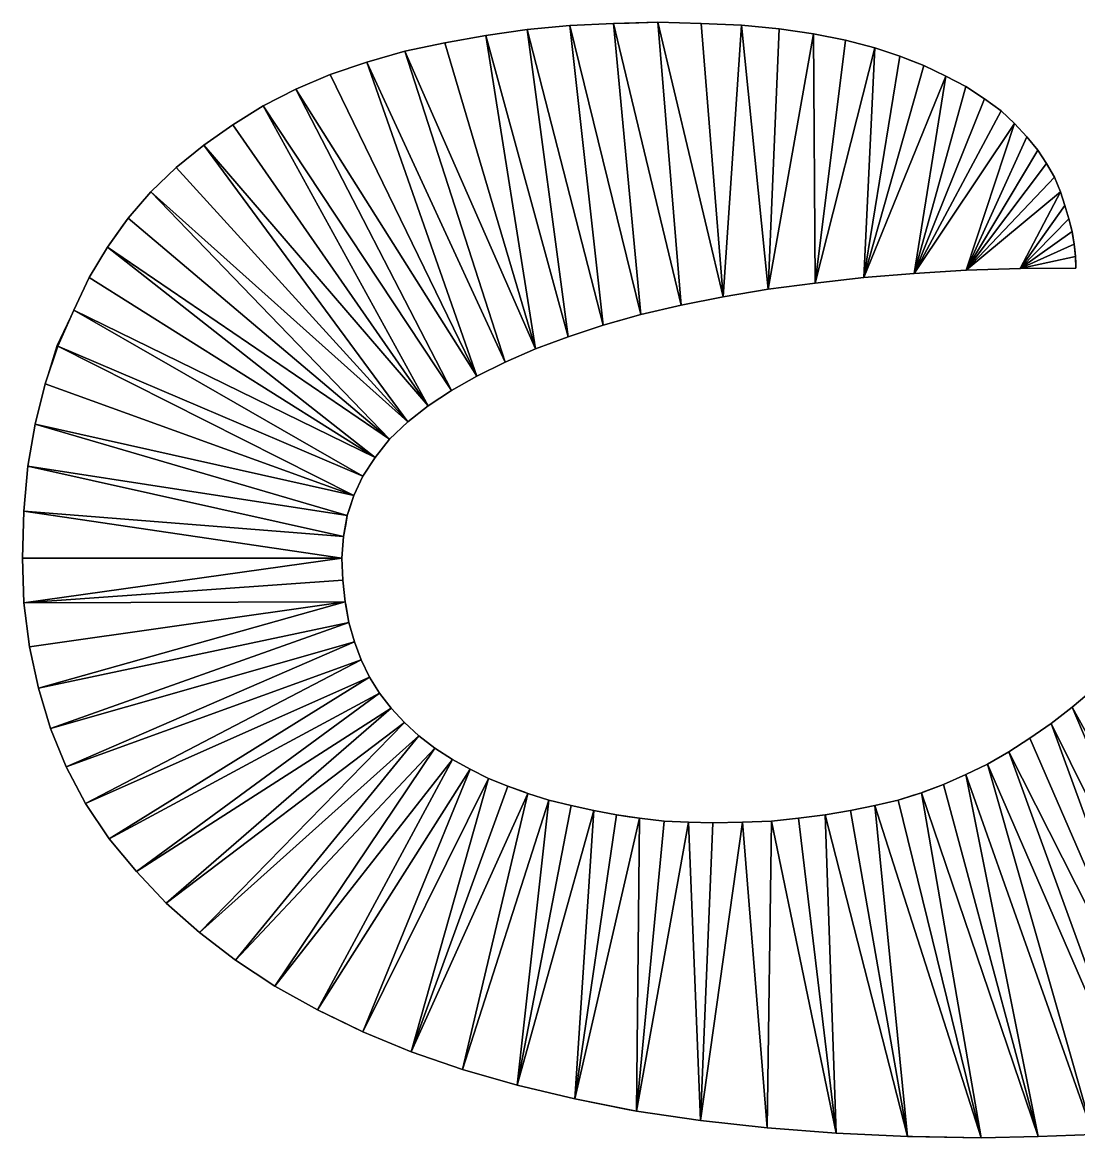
# Model space of a CAD drawing. Header units: inches. Extents: x 62 to 1153, y 3 to 780.
# Drawn here: x 405.371 to 407.279, y 195.273 to 197.288 of the extents above; entities that cross this region are included whole.
import ezdxf

# ---------------------------------------------------------------- set-up
doc = ezdxf.new("R2010")
doc.units = ezdxf.units.IN
doc.header["$MEASUREMENT"] = 0
doc.layers.add('ConstLine', color=6, linetype='Continuous')
doc.layers.add('ObjLayer', color=2, linetype='Continuous')

msp = doc.modelspace()

# ---------------------------------------------------------------- linework, layer by layer
at = {"layer": 'ConstLine'}
for points in [[(406.2829, 197.2746, 4), (406.2079, 197.2636, 4), (406.2079, 197.2636, 5)], [(406.2829, 197.2746, 4), (406.2079, 197.2636, 5), (406.2829, 197.2746, 5)], [(406.2829, 197.2746, 5), (406.2079, 197.2636, 5), (406.3569, 196.7196, 5)], [(406.3599, 197.2816, 4), (406.2829, 197.2746, 4), (406.2829, 197.2746, 5)], [(406.3599, 197.2816, 4), (406.2829, 197.2746, 5), (406.3599, 197.2816, 5)], [(406.3599, 197.2816, 5), (406.2829, 197.2746, 5), (406.4199, 196.7406, 5)], [(406.3569, 196.7196, 5), (406.4199, 196.7406, 5), (406.2829, 197.2746, 5)], [(406.4389, 197.2856, 5), (406.3599, 197.2816, 5), (406.4879, 196.7596, 5)], [(406.4389, 197.2856, 4), (406.3599, 197.2816, 4), (406.3599, 197.2816, 5)], [(406.4389, 197.2856, 4), (406.3599, 197.2816, 5), (406.4389, 197.2856, 5)], [(406.4199, 196.7406, 5), (406.4879, 196.7596, 5), (406.3599, 197.2816, 5)], [(406.5189, 197.2876, 5), (406.4389, 197.2856, 5), (406.5609, 196.7766, 5)], [(406.4669, 197.2863, 4), (406.4389, 197.2856, 5), (406.5189, 197.2876, 5)], [(406.4669, 197.2863, 4), (406.4389, 197.2856, 4), (406.4389, 197.2856, 5)], [(406.4879, 196.7596, 5), (406.5609, 196.7766, 5), (406.4389, 197.2856, 5)], [(406.5189, 197.2876, 4), (406.4669, 197.2863, 4), (406.5189, 197.2876, 5)], [(406.5609, 196.7766, 5), (406.6369, 196.7916, 5), (406.5189, 197.2876, 5)], [(406.5189, 197.2876, 5), (406.6369, 196.7916, 5), (406.5969, 197.2856, 5)], [(406.5969, 197.2856, 4), (406.5189, 197.2876, 4), (406.5189, 197.2876, 5)], [(406.5969, 197.2856, 4), (406.5189, 197.2876, 5), (406.5969, 197.2856, 5)], [(406.6699, 197.2826, 5), (406.5969, 197.2856, 5), (406.6369, 196.7916, 5)], [(406.6699, 197.2826, 4), (406.5969, 197.2856, 4), (406.5969, 197.2856, 5)], [(406.6699, 197.2826, 4), (406.5969, 197.2856, 5), (406.6699, 197.2826, 5)], [(406.6369, 196.7916, 5), (406.7179, 196.8056, 5), (406.6699, 197.2826, 5)], [(406.6699, 197.2826, 5), (406.7179, 196.8056, 5), (406.7379, 197.2756, 5)], [(406.7379, 197.2756, 4), (406.6699, 197.2826, 4), (406.6699, 197.2826, 5)], [(406.7379, 197.2756, 4), (406.6699, 197.2826, 5), (406.7379, 197.2756, 5)], [(406.7379, 197.2756, 5), (406.7179, 196.8056, 5), (406.7999, 197.2666, 5)], [(406.7999, 197.2666, 4), (406.7379, 197.2756, 4), (406.7379, 197.2756, 5)], [(406.7999, 197.2666, 4), (406.7379, 197.2756, 5), (406.7999, 197.2666, 5)], [(406.1339, 197.2506, 4), (406.0619, 197.2356, 4), (406.0619, 197.2356, 5)], [(406.1339, 197.2506, 4), (406.0619, 197.2356, 5), (406.1339, 197.2506, 5)], [(406.1339, 197.2506, 5), (406.0619, 197.2356, 5), (406.2979, 196.6976, 5)], [(406.2079, 197.2636, 4), (406.1339, 197.2506, 4), (406.1339, 197.2506, 5)], [(406.2079, 197.2636, 4), (406.1339, 197.2506, 5), (406.2079, 197.2636, 5)], [(406.2079, 197.2636, 5), (406.1339, 197.2506, 5), (406.2979, 196.6976, 5)], [(406.2979, 196.6976, 5), (406.3569, 196.7196, 5), (406.2079, 197.2636, 5)], [(406.7179, 196.8056, 5), (406.8029, 196.8166, 5), (406.7999, 197.2666, 5)], [(406.8579, 197.2556, 5), (406.7999, 197.2666, 5), (406.8029, 196.8166, 5)], [(406.8579, 197.2556, 4), (406.7999, 197.2666, 4), (406.7999, 197.2666, 5)], [(406.8579, 197.2556, 4), (406.7999, 197.2666, 5), (406.8579, 197.2556, 5)], [(406.9109, 197.2416, 5), (406.8579, 197.2556, 5), (406.8029, 196.8166, 5)], [(406.9109, 197.2416, 4), (406.8579, 197.2556, 4), (406.8579, 197.2556, 5)], [(406.9109, 197.2416, 4), (406.8579, 197.2556, 5), (406.9109, 197.2416, 5)], [(406.0619, 197.2356, 4), (405.9929, 197.2156, 4), (405.9929, 197.2156, 5)], [(406.0619, 197.2356, 4), (405.9929, 197.2156, 5), (406.0619, 197.2356, 5)], [(406.0619, 197.2356, 5), (405.9929, 197.2156, 5), (406.2429, 196.6736, 5)], [(406.2429, 196.6736, 5), (406.2979, 196.6976, 5), (406.0619, 197.2356, 5)], [(406.8029, 196.8166, 5), (406.8909, 196.8266, 5), (406.9109, 197.2416, 5)], [(406.9559, 197.2266, 5), (406.9109, 197.2416, 5), (406.8909, 196.8266, 5)], [(406.9559, 197.2266, 4), (406.9109, 197.2416, 4), (406.9109, 197.2416, 5)], [(406.9559, 197.2266, 4), (406.9109, 197.2416, 5), (406.9559, 197.2266, 5)], [(405.9929, 197.2156, 4), (405.9269, 197.1936, 4), (405.9269, 197.1936, 5)], [(405.9929, 197.2156, 4), (405.9269, 197.1936, 5), (405.9929, 197.2156, 5)], [(405.9929, 197.2156, 5), (405.9269, 197.1936, 5), (406.1919, 196.6486, 5)], [(406.1919, 196.6486, 5), (406.2429, 196.6736, 5), (405.9929, 197.2156, 5)], [(406.9989, 197.2096, 5), (406.9559, 197.2266, 5), (406.8909, 196.8266, 5)], [(407.0389, 197.1906, 5), (406.9989, 197.2096, 5), (406.8909, 196.8266, 5)], [(406.9789, 197.2175, 4), (406.9559, 197.2266, 4), (406.9559, 197.2266, 5)], [(406.9789, 197.2175, 4), (406.9559, 197.2266, 5), (406.9989, 197.2096, 5)], [(406.9989, 197.2096, 4), (406.9789, 197.2175, 4), (406.9989, 197.2096, 5)], [(407.0389, 197.1906, 4), (406.9989, 197.2096, 4), (406.9989, 197.2096, 5)], [(407.0389, 197.1906, 4), (406.9989, 197.2096, 5), (407.0389, 197.1906, 5)], [(405.9269, 197.1936, 4), (405.8649, 197.1666, 4), (405.8649, 197.1666, 5)], [(405.9269, 197.1936, 4), (405.8649, 197.1666, 5), (405.9269, 197.1936, 5)], [(405.9269, 197.1936, 5), (405.8649, 197.1666, 5), (406.1919, 196.6486, 5)], [(406.8909, 196.8266, 5), (406.9819, 196.8336, 5), (407.0389, 197.1906, 5)], [(407.0749, 197.1716, 5), (407.0389, 197.1906, 5), (406.9819, 196.8336, 5)], [(407.0749, 197.1716, 4), (407.0389, 197.1906, 4), (407.0389, 197.1906, 5)], [(407.0749, 197.1716, 4), (407.0389, 197.1906, 5), (407.0749, 197.1716, 5)], [(407.1089, 197.1496, 5), (407.0749, 197.1716, 5), (406.9819, 196.8336, 5)], [(407.1089, 197.1496, 4), (407.0749, 197.1716, 4), (407.0749, 197.1716, 5)], [(407.1089, 197.1496, 4), (407.0749, 197.1716, 5), (407.1089, 197.1496, 5)], [(405.8649, 197.1666, 4), (405.8059, 197.1366, 4), (405.8059, 197.1366, 5)], [(405.8649, 197.1666, 4), (405.8059, 197.1366, 5), (405.8649, 197.1666, 5)], [(405.8649, 197.1666, 5), (405.8059, 197.1366, 5), (406.1459, 196.6226, 5)], [(406.1459, 196.6226, 5), (406.1919, 196.6486, 5), (405.8649, 197.1666, 5)], [(407.1389, 197.1276, 5), (407.1089, 197.1496, 5), (406.9819, 196.8336, 5)], [(407.1389, 197.1276, 4), (407.1089, 197.1496, 4), (407.1089, 197.1496, 5)], [(407.1389, 197.1276, 4), (407.1089, 197.1496, 5), (407.1389, 197.1276, 5)], [(405.8059, 197.1366, 4), (405.7509, 197.1026, 4), (405.7509, 197.1026, 5)], [(405.8059, 197.1366, 4), (405.7509, 197.1026, 5), (405.8059, 197.1366, 5)], [(405.7509, 197.1026, 5), (406.1039, 196.5946, 5), (405.8059, 197.1366, 5)], [(406.1039, 196.5946, 5), (406.1459, 196.6226, 5), (405.8059, 197.1366, 5)], [(407.1629, 197.1046, 5), (407.1389, 197.1276, 5), (406.9819, 196.8336, 5)], [(407.1629, 197.1046, 4), (407.1389, 197.1276, 4), (407.1389, 197.1276, 5)], [(407.1629, 197.1046, 4), (407.1389, 197.1276, 5), (407.1629, 197.1046, 5)], [(405.7509, 197.1026, 4), (405.6989, 197.0656, 4), (405.6989, 197.0656, 5)], [(405.7509, 197.1026, 4), (405.6989, 197.0656, 5), (405.7509, 197.1026, 5)], [(405.6989, 197.0656, 5), (406.1039, 196.5946, 5), (405.7509, 197.1026, 5)], [(406.9819, 196.8336, 5), (407.0759, 196.8396, 5), (407.1629, 197.1046, 5)], [(407.1849, 197.0806, 5), (407.1629, 197.1046, 5), (407.0759, 196.8396, 5)], [(407.1629, 197.1046, 4), (407.1629, 197.1046, 5), (407.1849, 197.0806, 5)], [(407.1629, 197.1046, 4), (407.1849, 197.0806, 5), (407.1849, 197.0806, 4)], [(407.2049, 197.0566, 5), (407.1849, 197.0806, 5), (407.0759, 196.8396, 5)], [(407.1849, 197.0806, 4), (407.1849, 197.0806, 5), (407.2049, 197.0566, 5)], [(407.1849, 197.0806, 4), (407.2049, 197.0566, 5), (407.2049, 197.0566, 4)], [(405.6989, 197.0656, 4), (405.6489, 197.0256, 4), (405.6489, 197.0256, 5)], [(405.6989, 197.0656, 4), (405.6489, 197.0256, 5), (405.6989, 197.0656, 5)], [(405.6489, 197.0256, 5), (406.0669, 196.5656, 5), (405.6989, 197.0656, 5)], [(406.1039, 196.5946, 5), (405.6989, 197.0656, 5), (406.0669, 196.5656, 5)], [(407.2209, 197.0326, 5), (407.2049, 197.0566, 5), (407.0759, 196.8396, 5)], [(407.2049, 197.0566, 4), (407.2049, 197.0566, 5), (407.2209, 197.0326, 5)], [(407.2049, 197.0566, 4), (407.2209, 197.0326, 5), (407.2209, 197.0326, 4)], [(407.2349, 197.0076, 5), (407.2209, 197.0326, 5), (407.0759, 196.8396, 5)], [(407.2209, 197.0326, 4), (407.2209, 197.0326, 5), (407.2349, 197.0076, 5)], [(407.2209, 197.0326, 4), (407.2349, 197.0076, 5), (407.2349, 197.0076, 4)], [(405.6489, 197.0256, 4), (405.6029, 196.9816, 4), (405.6029, 196.9816, 5)], [(405.6489, 197.0256, 4), (405.6029, 196.9816, 5), (405.6489, 197.0256, 5)], [(405.6029, 196.9816, 5), (406.0669, 196.5656, 5), (405.6489, 197.0256, 5)], [(407.2459, 196.9816, 5), (407.2349, 197.0076, 5), (407.0759, 196.8396, 5)], [(407.2349, 197.0076, 4), (407.2349, 197.0076, 5), (407.2459, 196.9816, 5)], [(407.2349, 197.0076, 4), (407.2459, 196.9816, 5), (407.2459, 196.9816, 4)], [(405.6029, 196.9816, 4), (405.5619, 196.9336, 4), (405.5619, 196.9336, 5)], [(405.6029, 196.9816, 4), (405.5619, 196.9336, 5), (405.6029, 196.9816, 5)], [(405.5619, 196.9336, 5), (406.0339, 196.5346, 5), (405.6029, 196.9816, 5)], [(406.0669, 196.5656, 5), (405.6029, 196.9816, 5), (406.0339, 196.5346, 5)], [(407.0759, 196.8396, 5), (407.1729, 196.8426, 5), (407.2459, 196.9816, 5)], [(407.2539, 196.9566, 5), (407.2459, 196.9816, 5), (407.1729, 196.8426, 5)], [(407.2459, 196.9816, 4), (407.2459, 196.9816, 5), (407.2539, 196.9566, 5)], [(407.2459, 196.9816, 4), (407.2539, 196.9566, 5), (407.2539, 196.9566, 4)], [(407.2609, 196.9326, 5), (407.2539, 196.9566, 5), (407.1729, 196.8426, 5)], [(407.2539, 196.9566, 4), (407.2539, 196.9566, 5), (407.2609, 196.9326, 5)], [(407.2539, 196.9566, 4), (407.2609, 196.9326, 5), (407.2609, 196.9326, 4)], [(405.5526, 196.9206, 4), (405.5249, 196.8816, 5), (405.5619, 196.9336, 5)], [(405.5619, 196.9336, 5), (405.5249, 196.8816, 5), (406.0339, 196.5346, 5)], [(405.5619, 196.9336, 4), (405.5526, 196.9206, 4), (405.5619, 196.9336, 5)], [(407.2669, 196.9096, 5), (407.2609, 196.9326, 5), (407.1729, 196.8426, 5)], [(407.2609, 196.9326, 5), (407.2669, 196.9096, 5), (407.264, 196.9206, 4)], [(407.2609, 196.9326, 4), (407.2609, 196.9326, 5), (407.264, 196.9206, 4)], [(405.5526, 196.9206, 4), (405.5249, 196.8816, 4), (405.5249, 196.8816, 5)], [(407.2709, 196.8866, 5), (407.2669, 196.9096, 5), (407.1729, 196.8426, 5)], [(407.2653, 196.9157, 4), (407.264, 196.9206, 4), (407.2669, 196.9096, 5)], [(407.2669, 196.9096, 4), (407.2653, 196.9157, 4), (407.2669, 196.9096, 5)], [(407.2669, 196.9096, 5), (407.2709, 196.8866, 5), (407.2684, 196.9008, 4)], [(407.2669, 196.9096, 4), (407.2669, 196.9096, 5), (407.2684, 196.9008, 4)], [(407.2729, 196.8646, 5), (407.2709, 196.8866, 5), (407.1729, 196.8426, 5)], [(407.2709, 196.8866, 4), (407.2684, 196.9008, 4), (407.2709, 196.8866, 5)], [(407.2709, 196.8866, 5), (407.2729, 196.8646, 5), (407.2717, 196.8773, 4)], [(407.2709, 196.8866, 4), (407.2709, 196.8866, 5), (407.2717, 196.8773, 4)], [(405.5249, 196.8816, 4), (405.4919, 196.8266, 4), (405.4919, 196.8266, 5)], [(405.5249, 196.8816, 4), (405.4919, 196.8266, 5), (405.5249, 196.8816, 5)], [(405.5249, 196.8816, 5), (405.4919, 196.8266, 5), (406.0079, 196.5016, 5)], [(406.0079, 196.5016, 5), (406.0339, 196.5346, 5), (405.5249, 196.8816, 5)], [(407.2724, 196.87, 4), (407.2717, 196.8773, 4), (407.2729, 196.8646, 5)], [(407.2729, 196.8646, 5), (407.2729, 196.8646, 4), (407.2724, 196.87, 4)], [(407.2739, 196.8436, 5), (407.2729, 196.8646, 5), (407.1729, 196.8426, 5)], [(407.2729, 196.8646, 5), (407.2739, 196.8436, 5), (407.2734, 196.8522, 4)], [(407.2729, 196.8646, 5), (407.2734, 196.8522, 4), (407.2733, 196.856, 4)], [(407.2729, 196.8646, 4), (407.2729, 196.8646, 5), (407.2733, 196.856, 4)], [(407.2738, 196.8457, 4), (407.2734, 196.8522, 4), (407.2739, 196.8436, 5)], [(407.2739, 196.8436, 5), (407.2739, 196.8436, 4), (407.2738, 196.8457, 4)], [(405.4919, 196.8266, 4), (405.4639, 196.7676, 4), (405.4639, 196.7676, 5)], [(405.4919, 196.8266, 4), (405.4639, 196.7676, 5), (405.4919, 196.8266, 5)], [(405.4919, 196.8266, 5), (405.4639, 196.7676, 5), (406.0079, 196.5016, 5)], [(406.8909, 196.8266, 4), (406.8909, 196.8266, 5), (406.8029, 196.8166, 5)], [(406.8909, 196.8266, 4), (406.8029, 196.8166, 5), (406.8029, 196.8166, 4)], [(406.9819, 196.8336, 4), (406.9819, 196.8336, 5), (406.8909, 196.8266, 5)], [(406.9819, 196.8336, 4), (406.8909, 196.8266, 5), (406.8909, 196.8266, 4)], [(407.0759, 196.8396, 4), (407.0759, 196.8396, 5), (406.9819, 196.8336, 5)], [(407.0759, 196.8396, 4), (406.9819, 196.8336, 5), (406.9819, 196.8336, 4)], [(407.1729, 196.8426, 4), (407.1729, 196.8426, 5), (407.0759, 196.8396, 5)], [(407.1729, 196.8426, 4), (407.0759, 196.8396, 5), (407.0759, 196.8396, 4)], [(407.2739, 196.8436, 4), (407.2739, 196.8436, 5), (407.1729, 196.8426, 5)], [(407.2739, 196.8436, 4), (407.1729, 196.8426, 5), (407.1729, 196.8426, 4)], [(406.7179, 196.8056, 4), (406.7179, 196.8056, 5), (406.6369, 196.7916, 5)], [(406.7179, 196.8056, 4), (406.6369, 196.7916, 5), (406.6369, 196.7916, 4)], [(406.8029, 196.8166, 4), (406.8029, 196.8166, 5), (406.7179, 196.8056, 5)], [(406.8029, 196.8166, 4), (406.7179, 196.8056, 5), (406.7179, 196.8056, 4)], [(406.6369, 196.7916, 4), (406.6369, 196.7916, 5), (406.5609, 196.7766, 5)], [(406.6369, 196.7916, 4), (406.5609, 196.7766, 5), (406.5609, 196.7766, 4)], [(405.4429, 196.7206, 4), (405.4349, 196.7026, 5), (405.4639, 196.7676, 5)], [(405.4639, 196.7676, 5), (405.4349, 196.7026, 5), (405.9859, 196.4676, 5)], [(405.4639, 196.7676, 4), (405.4429, 196.7206, 4), (405.4639, 196.7676, 5)], [(405.9859, 196.4676, 5), (406.0079, 196.5016, 5), (405.4639, 196.7676, 5)], [(406.5609, 196.7766, 4), (406.5609, 196.7766, 5), (406.4879, 196.7596, 5)], [(406.5609, 196.7766, 4), (406.4879, 196.7596, 5), (406.4879, 196.7596, 4)], [(406.4879, 196.7596, 5), (406.4199, 196.7406, 5), (406.4669, 196.7538, 4)], [(406.4199, 196.7406, 4), (406.4669, 196.7538, 4), (406.4199, 196.7406, 5)], [(406.4879, 196.7596, 4), (406.4879, 196.7596, 5), (406.4669, 196.7538, 4)], [(406.4199, 196.7406, 4), (406.4199, 196.7406, 5), (406.3569, 196.7196, 5)], [(406.4199, 196.7406, 4), (406.3569, 196.7196, 5), (406.3569, 196.7196, 4)], [(405.4429, 196.7206, 4), (405.4349, 196.7026, 4), (405.4349, 196.7026, 5)], [(406.3569, 196.7196, 4), (406.3569, 196.7196, 5), (406.2979, 196.6976, 5)], [(406.3569, 196.7196, 4), (406.2979, 196.6976, 5), (406.2979, 196.6976, 4)], [(405.4349, 196.7026, 4), (405.4119, 196.6346, 4), (405.4119, 196.6346, 5)], [(405.4349, 196.7026, 4), (405.4119, 196.6346, 5), (405.4349, 196.7026, 5)], [(405.4349, 196.7026, 5), (405.4119, 196.6346, 5), (405.9699, 196.4326, 5)], [(405.9699, 196.4326, 5), (405.9859, 196.4676, 5), (405.4349, 196.7026, 5)], [(406.2979, 196.6976, 4), (406.2979, 196.6976, 5), (406.2429, 196.6736, 5)], [(406.2979, 196.6976, 4), (406.2429, 196.6736, 5), (406.2429, 196.6736, 4)], [(406.2429, 196.6736, 4), (406.2429, 196.6736, 5), (406.1919, 196.6486, 5)], [(406.2429, 196.6736, 4), (406.1919, 196.6486, 5), (406.1919, 196.6486, 4)], [(406.1919, 196.6486, 4), (406.1919, 196.6486, 5), (406.1459, 196.6226, 5)], [(406.1919, 196.6486, 4), (406.1459, 196.6226, 5), (406.1459, 196.6226, 4)], [(405.4119, 196.6346, 4), (405.3939, 196.5616, 4), (405.3939, 196.5616, 5)], [(405.4119, 196.6346, 4), (405.3939, 196.5616, 5), (405.4119, 196.6346, 5)], [(405.4119, 196.6346, 5), (405.3939, 196.5616, 5), (405.9699, 196.4326, 5)], [(406.1459, 196.6226, 4), (406.1459, 196.6226, 5), (406.1039, 196.5946, 5)], [(406.1459, 196.6226, 4), (406.1039, 196.5946, 5), (406.1039, 196.5946, 4)], [(406.1039, 196.5946, 4), (406.1039, 196.5946, 5), (406.0669, 196.5656, 5)], [(406.1039, 196.5946, 4), (406.0669, 196.5656, 5), (406.0669, 196.5656, 4)], [(406.0669, 196.5656, 4), (406.0669, 196.5656, 5), (406.0339, 196.5346, 5)], [(406.0669, 196.5656, 4), (406.0339, 196.5346, 5), (406.0339, 196.5346, 4)], [(405.3939, 196.5616, 4), (405.3809, 196.4856, 4), (405.3809, 196.4856, 5)], [(405.3939, 196.5616, 4), (405.3809, 196.4856, 5), (405.3939, 196.5616, 5)], [(405.3939, 196.5616, 5), (405.3809, 196.4856, 5), (405.9579, 196.3966, 5)], [(405.9579, 196.3966, 5), (405.9699, 196.4326, 5), (405.3939, 196.5616, 5)], [(406.0339, 196.5346, 4), (406.0339, 196.5346, 5), (406.0079, 196.5016, 5)], [(406.0339, 196.5346, 4), (406.0079, 196.5016, 5), (406.0079, 196.5016, 4)], [(405.3809, 196.4856, 4), (405.3739, 196.4046, 4), (405.3739, 196.4046, 5)], [(405.3809, 196.4856, 4), (405.3739, 196.4046, 5), (405.3809, 196.4856, 5)], [(405.3739, 196.4046, 5), (405.9509, 196.3586, 5), (405.3809, 196.4856, 5)], [(405.9509, 196.3586, 5), (405.9579, 196.3966, 5), (405.3809, 196.4856, 5)], [(406.0079, 196.5016, 4), (406.0079, 196.5016, 5), (405.9859, 196.4676, 5)], [(406.0079, 196.5016, 4), (405.9859, 196.4676, 5), (405.9859, 196.4676, 4)], [(405.9859, 196.4676, 4), (405.9859, 196.4676, 5), (405.9699, 196.4326, 5)], [(405.9859, 196.4676, 4), (405.9699, 196.4326, 5), (405.9699, 196.4326, 4)], [(405.9699, 196.4326, 5), (405.9579, 196.3966, 5), (405.9619, 196.4086, 4)], [(405.9699, 196.4326, 4), (405.9699, 196.4326, 5), (405.9619, 196.4086, 4)], [(405.3739, 196.4046, 4), (405.3709, 196.3196, 4), (405.3709, 196.3196, 5)], [(405.3739, 196.4046, 4), (405.3709, 196.3196, 5), (405.3739, 196.4046, 5)], [(405.3709, 196.3196, 5), (405.9479, 196.3196, 5), (405.3739, 196.4046, 5)], [(405.9479, 196.3196, 5), (405.9509, 196.3586, 5), (405.3739, 196.4046, 5)], [(405.9579, 196.3966, 4), (405.9619, 196.4086, 4), (405.9579, 196.3966, 5)], [(405.9579, 196.3966, 5), (405.9509, 196.3586, 5), (405.9549, 196.3803, 4)], [(405.9579, 196.3966, 4), (405.9579, 196.3966, 5), (405.9549, 196.3803, 4)], [(405.9509, 196.3586, 4), (405.9549, 196.3803, 4), (405.9509, 196.3586, 5)], [(405.9509, 196.3586, 4), (405.9509, 196.3586, 5), (405.9479, 196.3196, 5)], [(405.9509, 196.3586, 4), (405.9479, 196.3196, 5), (405.9479, 196.3196, 4)], [(405.3709, 196.3196, 5), (405.3709, 196.3196, 4), (405.3739, 196.2386, 4)], [(405.3709, 196.3196, 5), (405.3739, 196.2386, 4), (405.3739, 196.2386, 5)], [(405.3709, 196.3196, 5), (405.3739, 196.2386, 5), (405.9479, 196.3196, 5)], [(405.9499, 196.2796, 5), (405.9479, 196.3196, 5), (405.3739, 196.2386, 5)], [(405.9479, 196.3196, 4), (405.9479, 196.3196, 5), (405.9499, 196.2796, 5)], [(405.9479, 196.3196, 4), (405.9499, 196.2796, 5), (405.9499, 196.2796, 4)], [(405.9499, 196.2796, 5), (405.3739, 196.2386, 5), (405.9539, 196.2406, 5)], [(405.9499, 196.2796, 4), (405.9499, 196.2796, 5), (405.9539, 196.2406, 5)], [(405.9499, 196.2796, 4), (405.9539, 196.2406, 5), (405.9539, 196.2406, 4)], [(405.3839, 196.1596, 5), (405.9539, 196.2406, 5), (405.3739, 196.2386, 5)], [(405.3739, 196.2386, 5), (405.3739, 196.2386, 4), (405.3839, 196.1596, 4)], [(405.3739, 196.2386, 5), (405.3839, 196.1596, 4), (405.3839, 196.1596, 5)], [(405.3839, 196.1596, 5), (405.3999, 196.0846, 5), (405.9539, 196.2406, 5)], [(405.9539, 196.2406, 5), (405.3999, 196.0846, 5), (405.9609, 196.2036, 5)], [(405.9609, 196.2036, 5), (405.9549, 196.2353, 4), (405.9539, 196.2406, 5)], [(405.9539, 196.2406, 4), (405.9539, 196.2406, 5), (405.9549, 196.2353, 4)], [(405.9609, 196.2036, 5), (405.9609, 196.2036, 4), (405.9549, 196.2353, 4)], [(405.4219, 196.0116, 5), (405.9609, 196.2036, 5), (405.3999, 196.0846, 5)], [(405.9609, 196.2036, 5), (405.4219, 196.0116, 5), (405.9709, 196.1686, 5)], [(405.9609, 196.2036, 4), (405.9609, 196.2036, 5), (405.9709, 196.1686, 5)], [(405.9609, 196.2036, 4), (405.9709, 196.1686, 5), (405.9709, 196.1686, 4)], [(405.4219, 196.0116, 5), (405.4499, 195.9426, 5), (405.9709, 196.1686, 5)], [(405.9829, 196.1356, 5), (405.9709, 196.1686, 5), (405.4499, 195.9426, 5)], [(405.9709, 196.1686, 4), (405.9709, 196.1686, 5), (405.9829, 196.1356, 5)], [(405.9709, 196.1686, 4), (405.9829, 196.1356, 5), (405.9829, 196.1356, 4)], [(405.3839, 196.1596, 4), (405.3999, 196.0846, 4), (405.3999, 196.0846, 5)], [(405.3839, 196.1596, 4), (405.3999, 196.0846, 5), (405.3839, 196.1596, 5)], [(405.4499, 195.9426, 5), (405.4849, 195.8766, 5), (405.9829, 196.1356, 5)], [(405.9979, 196.1046, 5), (405.9829, 196.1356, 5), (405.4849, 195.8766, 5)], [(405.9829, 196.1356, 4), (405.9829, 196.1356, 5), (405.9979, 196.1046, 5)], [(405.9829, 196.1356, 4), (405.9979, 196.1046, 5), (405.9979, 196.1046, 4)], [(405.4849, 195.8766, 5), (405.5279, 195.8126, 5), (405.9979, 196.1046, 5)], [(406.0159, 196.0756, 5), (405.9979, 196.1046, 5), (405.5279, 195.8126, 5)], [(405.9979, 196.1046, 4), (405.9979, 196.1046, 5), (406.0159, 196.0756, 5)], [(405.9979, 196.1046, 4), (406.0159, 196.0756, 5), (406.0159, 196.0756, 4)], [(405.3999, 196.0846, 4), (405.4219, 196.0116, 4), (405.4219, 196.0116, 5)], [(405.3999, 196.0846, 4), (405.4219, 196.0116, 5), (405.3999, 196.0846, 5)], [(407.3049, 196.0826, 4), (407.2669, 196.0506, 4), (407.2669, 196.0506, 5)], [(407.3049, 196.0826, 4), (407.2669, 196.0506, 5), (407.3049, 196.0826, 5)], [(407.3049, 196.0826, 5), (407.2669, 196.0506, 5), (407.6659, 195.3286, 5)], [(405.5279, 195.8126, 5), (405.5769, 195.7536, 5), (406.0159, 196.0756, 5)], [(406.0369, 196.0486, 5), (406.0159, 196.0756, 5), (405.5769, 195.7536, 5)], [(406.0159, 196.0756, 4), (406.0159, 196.0756, 5), (406.0369, 196.0486, 5)], [(406.0159, 196.0756, 4), (406.0369, 196.0486, 5), (406.0369, 196.0486, 4)], [(405.5769, 195.7536, 5), (405.6309, 195.6966, 5), (406.0369, 196.0486, 5)], [(406.0609, 196.0226, 5), (406.0369, 196.0486, 5), (405.6309, 195.6966, 5)], [(406.0369, 196.0486, 4), (406.0369, 196.0486, 5), (406.0609, 196.0226, 5)], [(406.0369, 196.0486, 4), (406.0609, 196.0226, 5), (406.0609, 196.0226, 4)], [(407.2669, 196.0506, 4), (407.2289, 196.0206, 4), (407.2289, 196.0206, 5)], [(407.2669, 196.0506, 4), (407.2289, 196.0206, 5), (407.2669, 196.0506, 5)], [(407.2669, 196.0506, 5), (407.2289, 196.0206, 5), (407.5809, 195.3116, 5)], [(407.5809, 195.3116, 5), (407.6659, 195.3286, 5), (407.2669, 196.0506, 5)], [(405.6309, 195.6966, 5), (405.6909, 195.6436, 5), (406.0609, 196.0226, 5)], [(406.0869, 195.9986, 5), (406.0609, 196.0226, 5), (405.6909, 195.6436, 5)], [(406.0869, 195.9986, 4), (406.0609, 196.0226, 4), (406.0609, 196.0226, 5)], [(406.0869, 195.9986, 4), (406.0609, 196.0226, 5), (406.0869, 195.9986, 5)], [(407.2289, 196.0206, 4), (407.1909, 195.9946, 4), (407.1909, 195.9946, 5)], [(407.2289, 196.0206, 4), (407.1909, 195.9946, 5), (407.2289, 196.0206, 5)], [(407.2289, 196.0206, 5), (407.1909, 195.9946, 5), (407.4929, 195.2976, 5)], [(407.4929, 195.2976, 5), (407.5809, 195.3116, 5), (407.2289, 196.0206, 5)], [(405.4499, 195.9426, 4), (405.4499, 195.9426, 5), (405.4219, 196.0116, 5)], [(405.4219, 196.0116, 4), (405.4499, 195.9426, 4), (405.4219, 196.0116, 5)], [(405.6909, 195.6436, 5), (405.7559, 195.5936, 5), (406.0869, 195.9986, 5)], [(406.1159, 195.9766, 5), (406.0869, 195.9986, 5), (405.7559, 195.5936, 5)], [(406.1159, 195.9766, 4), (406.0869, 195.9986, 4), (406.0869, 195.9986, 5)], [(406.1159, 195.9766, 4), (406.0869, 195.9986, 5), (406.1159, 195.9766, 5)], [(407.1909, 195.9946, 4), (407.1529, 195.9696, 4), (407.1529, 195.9696, 5)], [(407.1909, 195.9946, 4), (407.1529, 195.9696, 5), (407.1909, 195.9946, 5)], [(407.1909, 195.9946, 5), (407.1529, 195.9696, 5), (407.4929, 195.2976, 5)], [(405.7559, 195.5936, 5), (405.8269, 195.5466, 5), (406.1159, 195.9766, 5)], [(406.1159, 195.9766, 5), (405.8269, 195.5466, 5), (406.1479, 195.9556, 5)], [(406.1479, 195.9556, 4), (406.1159, 195.9766, 4), (406.1159, 195.9766, 5)], [(406.1479, 195.9556, 4), (406.1159, 195.9766, 5), (406.1479, 195.9556, 5)], [(407.1529, 195.9696, 4), (407.1139, 195.9476, 4), (407.1139, 195.9476, 5)], [(407.1529, 195.9696, 4), (407.1139, 195.9476, 5), (407.1529, 195.9696, 5)], [(407.1529, 195.9696, 5), (407.1139, 195.9476, 5), (407.4009, 195.2866, 5)], [(407.4009, 195.2866, 5), (407.4929, 195.2976, 5), (407.1529, 195.9696, 5)], [(405.4499, 195.9426, 4), (405.4742, 195.8966, 4), (405.4499, 195.9426, 5)], [(405.4742, 195.8966, 4), (405.4849, 195.8766, 5), (405.4499, 195.9426, 5)], [(405.9039, 195.5036, 5), (406.1479, 195.9556, 5), (405.8269, 195.5466, 5)], [(406.1799, 195.9386, 5), (406.1479, 195.9556, 5), (405.9039, 195.5036, 5)], [(405.9039, 195.5036, 5), (405.9859, 195.4636, 5), (406.1799, 195.9386, 5)], [(406.2129, 195.9216, 5), (406.1799, 195.9386, 5), (405.9859, 195.4636, 5)], [(406.1799, 195.9386, 4), (406.1479, 195.9556, 4), (406.1479, 195.9556, 5)], [(406.1799, 195.9386, 4), (406.1479, 195.9556, 5), (406.1799, 195.9386, 5)], [(406.2129, 195.9216, 4), (406.1799, 195.9386, 4), (406.1799, 195.9386, 5)], [(406.2129, 195.9216, 4), (406.1799, 195.9386, 5), (406.2129, 195.9216, 5)], [(407.1139, 195.9476, 4), (407.0749, 195.9286, 4), (407.0749, 195.9286, 5)], [(407.1139, 195.9476, 4), (407.0749, 195.9286, 5), (407.1139, 195.9476, 5)], [(407.1139, 195.9476, 5), (407.0749, 195.9286, 5), (407.3049, 195.2786, 5)], [(407.3049, 195.2786, 5), (407.4009, 195.2866, 5), (407.1139, 195.9476, 5)], [(406.0729, 195.4276, 5), (406.2129, 195.9216, 5), (405.9859, 195.4636, 5)], [(406.2129, 195.9216, 5), (406.0729, 195.4276, 5), (406.2479, 195.9076, 5)], [(406.2479, 195.9076, 4), (406.2129, 195.9216, 4), (406.2129, 195.9216, 5)], [(406.2479, 195.9076, 4), (406.2129, 195.9216, 5), (406.2479, 195.9076, 5)], [(407.0749, 195.9286, 4), (407.0349, 195.9106, 4), (407.0349, 195.9106, 5)], [(407.0749, 195.9286, 4), (407.0349, 195.9106, 5), (407.0749, 195.9286, 5)], [(407.0749, 195.9286, 5), (407.0349, 195.9106, 5), (407.2059, 195.2746, 5)], [(407.2059, 195.2746, 5), (407.3049, 195.2786, 5), (407.0749, 195.9286, 5)], [(406.2839, 195.8946, 5), (406.2479, 195.9076, 5), (406.0729, 195.4276, 5)], [(406.2783, 195.8966, 4), (406.2479, 195.9076, 4), (406.2479, 195.9076, 5)], [(406.2479, 195.9076, 5), (406.2839, 195.8946, 5), (406.2783, 195.8966, 4)], [(406.9949, 195.8956, 5), (407.0349, 195.9106, 5), (406.9975, 195.8966, 4)], [(407.0349, 195.9106, 5), (406.9949, 195.8956, 5), (407.2059, 195.2746, 5)], [(407.0349, 195.9106, 4), (406.9975, 195.8966, 4), (407.0349, 195.9106, 5)], [(405.4742, 195.8966, 4), (405.4849, 195.8766, 4), (405.4849, 195.8766, 5)], [(406.0729, 195.4276, 5), (406.1659, 195.3956, 5), (406.2839, 195.8946, 5)], [(406.3219, 195.8826, 5), (406.2839, 195.8946, 5), (406.1659, 195.3956, 5)], [(406.1659, 195.3956, 5), (406.2649, 195.3676, 5), (406.3219, 195.8826, 5)], [(406.3619, 195.8726, 5), (406.3219, 195.8826, 5), (406.2649, 195.3676, 5)], [(406.2839, 195.8946, 4), (406.2783, 195.8966, 4), (406.2839, 195.8946, 5)], [(406.3219, 195.8826, 4), (406.2839, 195.8946, 4), (406.2839, 195.8946, 5)], [(406.3219, 195.8826, 4), (406.2839, 195.8946, 5), (406.3219, 195.8826, 5)], [(406.3619, 195.8726, 4), (406.3219, 195.8826, 4), (406.3219, 195.8826, 5)], [(406.3619, 195.8726, 4), (406.3219, 195.8826, 5), (406.3619, 195.8726, 5)], [(406.9529, 195.8826, 4), (406.9109, 195.8726, 5), (406.9529, 195.8826, 5)], [(406.9109, 195.8726, 5), (406.9529, 195.8826, 4), (406.9109, 195.8726, 4)], [(406.9529, 195.8826, 5), (406.9109, 195.8726, 5), (407.1029, 195.2726, 5)], [(406.9529, 195.8826, 5), (406.9949, 195.8956, 5), (406.9789, 195.8907, 4)], [(406.9949, 195.8956, 5), (406.9529, 195.8826, 5), (407.1029, 195.2726, 5)], [(406.9529, 195.8826, 4), (406.9529, 195.8826, 5), (406.9789, 195.8907, 4)], [(406.9949, 195.8956, 4), (406.9789, 195.8907, 4), (406.9949, 195.8956, 5)], [(406.9975, 195.8966, 4), (406.9949, 195.8956, 4), (406.9949, 195.8956, 5)], [(407.1029, 195.2726, 5), (407.2059, 195.2746, 5), (406.9949, 195.8956, 5)], [(405.4849, 195.8766, 4), (405.5279, 195.8126, 4), (405.5279, 195.8126, 5)], [(405.4849, 195.8766, 4), (405.5279, 195.8126, 5), (405.4849, 195.8766, 5)], [(406.4029, 195.8636, 5), (406.3619, 195.8726, 5), (406.2649, 195.3676, 5)], [(406.2649, 195.3676, 5), (406.3689, 195.3426, 5), (406.4029, 195.8636, 5)], [(406.4029, 195.8636, 4), (406.3619, 195.8726, 4), (406.3619, 195.8726, 5)], [(406.4029, 195.8636, 4), (406.3619, 195.8726, 5), (406.4029, 195.8636, 5)], [(406.4439, 195.8556, 5), (406.4029, 195.8636, 5), (406.3689, 195.3426, 5)], [(406.4439, 195.8556, 4), (406.4029, 195.8636, 4), (406.4029, 195.8636, 5)], [(406.4439, 195.8556, 4), (406.4029, 195.8636, 5), (406.4439, 195.8556, 5)], [(406.8669, 195.8636, 4), (406.8209, 195.8556, 4), (406.8669, 195.8636, 5)], [(406.8209, 195.8556, 5), (406.8669, 195.8636, 5), (406.8209, 195.8556, 4)], [(406.8669, 195.8636, 5), (406.8209, 195.8556, 5), (406.9699, 195.2746, 5)], [(406.8669, 195.8636, 4), (406.8669, 195.8636, 5), (406.9109, 195.8726, 5)], [(406.9109, 195.8726, 4), (406.8669, 195.8636, 4), (406.9109, 195.8726, 5)], [(406.9109, 195.8726, 5), (406.8669, 195.8636, 5), (406.9699, 195.2746, 5)], [(407.1029, 195.2726, 5), (406.9109, 195.8726, 5), (406.9699, 195.2746, 5)], [(406.4859, 195.8496, 5), (406.4439, 195.8556, 5), (406.3689, 195.3426, 5)], [(406.3689, 195.3426, 5), (406.4799, 195.3206, 5), (406.4859, 195.8496, 5)], [(406.4669, 195.8523, 4), (406.4439, 195.8556, 4), (406.4439, 195.8556, 5)], [(406.4669, 195.8523, 4), (406.4439, 195.8556, 5), (406.4859, 195.8496, 5)], [(406.4859, 195.8496, 4), (406.4669, 195.8523, 4), (406.4859, 195.8496, 5)], [(406.5299, 195.8446, 5), (406.4859, 195.8496, 5), (406.4799, 195.3206, 5)], [(406.5739, 195.8426, 5), (406.5299, 195.8446, 5), (406.4799, 195.3206, 5)], [(406.4799, 195.3206, 5), (406.5959, 195.3036, 5), (406.5739, 195.8426, 5)], [(406.5299, 195.8446, 4), (406.4859, 195.8496, 4), (406.4859, 195.8496, 5)], [(406.5299, 195.8446, 4), (406.4859, 195.8496, 5), (406.5299, 195.8446, 5)], [(406.5299, 195.8446, 5), (406.5739, 195.8426, 5), (406.5299, 195.8446, 4)], [(406.5739, 195.8426, 4), (406.5299, 195.8446, 4), (406.5739, 195.8426, 5)], [(406.6179, 195.8416, 5), (406.5739, 195.8426, 4), (406.5739, 195.8426, 5)], [(406.6179, 195.8416, 4), (406.5739, 195.8426, 4), (406.6179, 195.8416, 5)], [(406.6179, 195.8416, 5), (406.5739, 195.8426, 5), (406.5959, 195.3036, 5)], [(406.5959, 195.3036, 5), (406.7159, 195.2906, 5), (406.6719, 195.8426, 5)], [(406.6719, 195.8426, 5), (406.6179, 195.8416, 5), (406.5959, 195.3036, 5)], [(406.6719, 195.8426, 4), (406.6179, 195.8416, 5), (406.6719, 195.8426, 5)], [(406.6719, 195.8426, 4), (406.6179, 195.8416, 4), (406.6179, 195.8416, 5)], [(406.6719, 195.8426, 4), (406.6719, 195.8426, 5), (406.7239, 195.8446, 5)], [(406.7239, 195.8446, 4), (406.6719, 195.8426, 4), (406.7239, 195.8446, 5)], [(406.7239, 195.8446, 5), (406.6719, 195.8426, 5), (406.7159, 195.2906, 5)], [(406.7159, 195.2906, 5), (406.8409, 195.2806, 5), (406.7239, 195.8446, 5)], [(406.7729, 195.8496, 4), (406.7239, 195.8446, 5), (406.7729, 195.8496, 5)], [(406.7729, 195.8496, 4), (406.7239, 195.8446, 4), (406.7239, 195.8446, 5)], [(406.7729, 195.8496, 5), (406.7239, 195.8446, 5), (406.8409, 195.2806, 5)], [(406.8209, 195.8556, 4), (406.7729, 195.8496, 4), (406.7729, 195.8496, 5)], [(406.8209, 195.8556, 4), (406.7729, 195.8496, 5), (406.8209, 195.8556, 5)], [(406.8209, 195.8556, 5), (406.7729, 195.8496, 5), (406.8409, 195.2806, 5)], [(406.8409, 195.2806, 5), (406.9699, 195.2746, 5), (406.8209, 195.8556, 5)], [(405.5279, 195.8126, 4), (405.5769, 195.7536, 4), (405.5769, 195.7536, 5)], [(405.5279, 195.8126, 4), (405.5769, 195.7536, 5), (405.5279, 195.8126, 5)], [(405.5769, 195.7536, 4), (405.6309, 195.6966, 4), (405.6309, 195.6966, 5)], [(405.5769, 195.7536, 4), (405.6309, 195.6966, 5), (405.5769, 195.7536, 5)], [(405.6909, 195.6436, 4), (405.6909, 195.6436, 5), (405.6309, 195.6966, 5)], [(405.6909, 195.6436, 4), (405.6309, 195.6966, 5), (405.6309, 195.6966, 4)], [(405.7559, 195.5936, 4), (405.7559, 195.5936, 5), (405.6909, 195.6436, 5)], [(405.7559, 195.5936, 4), (405.6909, 195.6436, 5), (405.6909, 195.6436, 4)], [(405.8269, 195.5466, 4), (405.8269, 195.5466, 5), (405.7559, 195.5936, 5)], [(405.8269, 195.5466, 4), (405.7559, 195.5936, 5), (405.7559, 195.5936, 4)], [(405.9039, 195.5036, 4), (405.9039, 195.5036, 5), (405.8269, 195.5466, 5)], [(405.9039, 195.5036, 4), (405.8269, 195.5466, 5), (405.8269, 195.5466, 4)], [(405.9039, 195.5036, 4), (405.9549, 195.4787, 4), (405.9039, 195.5036, 5)], [(405.9859, 195.4636, 5), (405.9039, 195.5036, 5), (405.9549, 195.4787, 4)], [(405.9859, 195.4636, 4), (405.9859, 195.4636, 5), (405.9549, 195.4787, 4)], [(406.0729, 195.4276, 4), (406.0729, 195.4276, 5), (405.9859, 195.4636, 5)], [(406.0729, 195.4276, 4), (405.9859, 195.4636, 5), (405.9859, 195.4636, 4)], [(406.1659, 195.3956, 4), (406.1659, 195.3956, 5), (406.0729, 195.4276, 5)], [(406.1659, 195.3956, 4), (406.0729, 195.4276, 5), (406.0729, 195.4276, 4)], [(406.2649, 195.3676, 4), (406.2649, 195.3676, 5), (406.1659, 195.3956, 5)], [(406.2649, 195.3676, 4), (406.1659, 195.3956, 5), (406.1659, 195.3956, 4)], [(406.3689, 195.3426, 4), (406.3689, 195.3426, 5), (406.2649, 195.3676, 5)], [(406.3689, 195.3426, 4), (406.2649, 195.3676, 5), (406.2649, 195.3676, 4)], [(406.3689, 195.3426, 4), (406.4669, 195.3232, 4), (406.3689, 195.3426, 5)], [(406.4799, 195.3206, 5), (406.3689, 195.3426, 5), (406.4669, 195.3232, 4)], [(406.4799, 195.3206, 4), (406.4799, 195.3206, 5), (406.4669, 195.3232, 4)], [(406.4799, 195.3206, 5), (406.4799, 195.3206, 4), (406.5959, 195.3036, 5)], [(406.4799, 195.3206, 4), (406.5959, 195.3036, 4), (406.5959, 195.3036, 5)], [(406.7159, 195.2906, 4), (406.7159, 195.2906, 5), (406.5959, 195.3036, 5)], [(406.5959, 195.3036, 4), (406.7159, 195.2906, 4), (406.5959, 195.3036, 5)], [(406.7159, 195.2906, 4), (406.8409, 195.2806, 4), (406.7159, 195.2906, 5)], [(406.8409, 195.2806, 5), (406.7159, 195.2906, 5), (406.8409, 195.2806, 4)], [(406.8409, 195.2806, 5), (406.8409, 195.2806, 4), (406.9699, 195.2746, 5)], [(406.9699, 195.2746, 4), (406.9699, 195.2746, 5), (406.8409, 195.2806, 4)], [(406.9699, 195.2746, 5), (406.9789, 195.2745, 4), (407.1029, 195.2726, 5)], [(406.9789, 195.2745, 4), (406.9699, 195.2746, 5), (406.9699, 195.2746, 4)], [(407.1029, 195.2726, 4), (407.1029, 195.2726, 5), (406.9789, 195.2745, 4)], [(407.2059, 195.2746, 4), (407.2059, 195.2746, 5), (407.1029, 195.2726, 5)], [(407.2059, 195.2746, 4), (407.1029, 195.2726, 5), (407.1029, 195.2726, 4)], [(407.3049, 195.2786, 4), (407.3049, 195.2786, 5), (407.2059, 195.2746, 5)], [(407.3049, 195.2786, 4), (407.2059, 195.2746, 5), (407.2059, 195.2746, 4)]]:
    msp.add_3dface(points, dxfattribs=at)
at = {"layer": 'ObjLayer'}
for p, q in [((406.2829, 197.2746, 4), (406.2079, 197.2636, 4)), ((406.3599, 197.2816, 4), (406.2829, 197.2746, 4)), ((406.4389, 197.2856, 4), (406.3599, 197.2816, 4)), ((406.5189, 197.2876, 4), (406.4389, 197.2856, 4)), ((406.5969, 197.2856, 4), (406.5189, 197.2876, 4)), ((406.6699, 197.2826, 4), (406.5969, 197.2856, 4)), ((406.7379, 197.2756, 4), (406.6699, 197.2826, 4)), ((406.7999, 197.2666, 4), (406.7379, 197.2756, 4)), ((406.1339, 197.2506, 4), (406.0619, 197.2356, 4)), ((406.2079, 197.2636, 4), (406.1339, 197.2506, 4)), ((406.8579, 197.2556, 4), (406.7999, 197.2666, 4)), ((406.9109, 197.2416, 4), (406.8579, 197.2556, 4)), ((406.0619, 197.2356, 4), (405.9929, 197.2156, 4)), ((406.9559, 197.2266, 4), (406.9109, 197.2416, 4)), ((405.9929, 197.2156, 4), (405.9269, 197.1936, 4)), ((406.9989, 197.2096, 4), (406.9559, 197.2266, 4)), ((407.0389, 197.1906, 4), (406.9989, 197.2096, 4)), ((405.9269, 197.1936, 4), (405.8649, 197.1666, 4)), ((407.0749, 197.1716, 4), (407.0389, 197.1906, 4)), ((407.1089, 197.1496, 4), (407.0749, 197.1716, 4)), ((405.8649, 197.1666, 4), (405.8059, 197.1366, 4)), ((407.1389, 197.1276, 4), (407.1089, 197.1496, 4)), ((405.8059, 197.1366, 4), (405.7509, 197.1026, 4)), ((407.1629, 197.1046, 4), (407.1389, 197.1276, 4)), ((405.7509, 197.1026, 4), (405.6989, 197.0656, 4)), ((407.1849, 197.0806, 4), (407.1629, 197.1046, 4)), ((407.2049, 197.0566, 4), (407.1849, 197.0806, 4)), ((405.6989, 197.0656, 4), (405.6489, 197.0256, 4)), ((407.2209, 197.0326, 4), (407.2049, 197.0566, 4)), ((407.2349, 197.0076, 4), (407.2209, 197.0326, 4)), ((405.6489, 197.0256, 4), (405.6029, 196.9816, 4)), ((407.2459, 196.9816, 4), (407.2349, 197.0076, 4)), ((405.6029, 196.9816, 4), (405.5619, 196.9336, 4)), ((407.2539, 196.9566, 4), (407.2459, 196.9816, 4)), ((407.2609, 196.9326, 4), (407.2539, 196.9566, 4)), ((405.5619, 196.9336, 4), (405.5249, 196.8816, 4)), ((407.2669, 196.9096, 4), (407.2609, 196.9326, 4)), ((407.2709, 196.8866, 4), (407.2669, 196.9096, 4)), ((407.2729, 196.8646, 4), (407.2709, 196.8866, 4)), ((405.5249, 196.8816, 4), (405.4919, 196.8266, 4)), ((407.2739, 196.8436, 4), (407.2729, 196.8646, 4)), ((405.4919, 196.8266, 4), (405.4639, 196.7676, 4)), ((406.8029, 196.8166, 4), (406.8909, 196.8266, 4)), ((406.8909, 196.8266, 4), (406.9819, 196.8336, 4)), ((406.9819, 196.8336, 4), (407.0759, 196.8396, 4)), ((407.0759, 196.8396, 4), (407.1729, 196.8426, 4)), ((407.1729, 196.8426, 4), (407.2739, 196.8436, 4)), ((406.6369, 196.7916, 4), (406.7179, 196.8056, 4)), ((406.7179, 196.8056, 4), (406.8029, 196.8166, 4)), ((406.5609, 196.7766, 4), (406.6369, 196.7916, 4)), ((405.4639, 196.7676, 4), (405.4334, 196.7034, 5)), ((406.4879, 196.7596, 4), (406.5609, 196.7766, 4)), ((406.4199, 196.7406, 4), (406.4879, 196.7596, 4)), ((406.3569, 196.7196, 4), (406.4199, 196.7406, 4)), ((406.2979, 196.6976, 4), (406.3569, 196.7196, 4)), ((405.4334, 196.7034, 5), (405.4119, 196.6346, 4)), ((406.2429, 196.6736, 4), (406.2979, 196.6976, 4)), ((406.1919, 196.6486, 4), (406.2429, 196.6736, 4)), ((406.1459, 196.6226, 4), (406.1919, 196.6486, 4)), ((405.4119, 196.6346, 4), (405.3939, 196.5616, 4)), ((406.1039, 196.5946, 4), (406.1459, 196.6226, 4)), ((406.0669, 196.5656, 4), (406.1039, 196.5946, 4)), ((406.0339, 196.5346, 4), (406.0669, 196.5656, 4)), ((405.3939, 196.5616, 4), (405.3809, 196.4856, 4)), ((406.0079, 196.5016, 4), (406.0339, 196.5346, 4)), ((405.3809, 196.4856, 4), (405.3739, 196.4046, 4)), ((405.9859, 196.4676, 4), (406.0079, 196.5016, 4)), ((405.9699, 196.4326, 4), (405.9859, 196.4676, 4)), ((405.9579, 196.3966, 4), (405.9699, 196.4326, 4)), ((405.3739, 196.4046, 4), (405.3709, 196.3196, 4)), ((405.9509, 196.3586, 4), (405.9579, 196.3966, 4)), ((405.9479, 196.3196, 4), (405.9509, 196.3586, 4)), ((405.3709, 196.3196, 4), (405.3739, 196.2386, 4)), ((405.9499, 196.2796, 4), (405.9479, 196.3196, 4)), ((405.9539, 196.2406, 4), (405.9499, 196.2796, 4)), ((405.3739, 196.2386, 4), (405.3839, 196.1596, 4)), ((405.9609, 196.2036, 4), (405.9539, 196.2406, 4)), ((405.9709, 196.1686, 4), (405.9609, 196.2036, 4)), ((405.9829, 196.1356, 4), (405.9709, 196.1686, 4)), ((405.3839, 196.1596, 4), (405.3999, 196.0846, 4)), ((405.9979, 196.1046, 4), (405.9829, 196.1356, 4)), ((406.0159, 196.0756, 4), (405.9979, 196.1046, 4)), ((405.3999, 196.0846, 4), (405.4219, 196.0116, 4)), ((407.3049, 196.0826, 4), (407.2669, 196.0506, 4)), ((406.0369, 196.0486, 4), (406.0159, 196.0756, 4)), ((406.0609, 196.0226, 4), (406.0369, 196.0486, 4)), ((407.2669, 196.0506, 4), (407.2289, 196.0206, 4)), ((406.0869, 195.9986, 4), (406.0609, 196.0226, 4)), ((407.2289, 196.0206, 4), (407.1909, 195.9946, 4)), ((405.4219, 196.0116, 4), (405.4499, 195.9426, 4)), ((406.1159, 195.9766, 4), (406.0869, 195.9986, 4)), ((407.1909, 195.9946, 4), (407.1529, 195.9696, 4)), ((406.1479, 195.9556, 4), (406.1159, 195.9766, 4)), ((407.1529, 195.9696, 4), (407.1139, 195.9476, 4)), ((405.4499, 195.9426, 4), (405.4849, 195.8766, 4)), ((406.1799, 195.9386, 4), (406.1479, 195.9556, 4)), ((406.2129, 195.9216, 4), (406.1799, 195.9386, 4)), ((407.1139, 195.9476, 4), (407.0749, 195.9286, 4)), ((406.2479, 195.9076, 4), (406.2129, 195.9216, 4)), ((407.0749, 195.9286, 4), (407.0349, 195.9106, 4)), ((406.2839, 195.8946, 4), (406.2479, 195.9076, 4)), ((407.0349, 195.9106, 4), (406.9949, 195.8956, 4)), ((406.3219, 195.8826, 4), (406.2839, 195.8946, 4)), ((406.3619, 195.8726, 4), (406.3219, 195.8826, 4)), ((406.9529, 195.8826, 4), (406.9109, 195.8726, 4)), ((406.9949, 195.8956, 4), (406.9529, 195.8826, 4)), ((405.4849, 195.8766, 4), (405.5279, 195.8126, 4)), ((406.4029, 195.8636, 4), (406.3619, 195.8726, 4)), ((406.4439, 195.8556, 4), (406.4029, 195.8636, 4)), ((406.8669, 195.8636, 4), (406.8209, 195.8556, 4)), ((406.9109, 195.8726, 4), (406.8669, 195.8636, 4)), ((406.4859, 195.8496, 4), (406.4439, 195.8556, 4)), ((406.5299, 195.8446, 4), (406.4859, 195.8496, 4)), ((406.5739, 195.8426, 4), (406.5299, 195.8446, 4)), ((406.6179, 195.8416, 4), (406.5739, 195.8426, 4)), ((406.6719, 195.8426, 4), (406.6179, 195.8416, 4)), ((406.7239, 195.8446, 4), (406.6719, 195.8426, 4)), ((406.7729, 195.8496, 4), (406.7239, 195.8446, 4)), ((406.8209, 195.8556, 4), (406.7729, 195.8496, 4)), ((405.5279, 195.8126, 4), (405.5769, 195.7536, 4)), ((405.5769, 195.7536, 4), (405.6309, 195.6966, 4)), ((405.6309, 195.6966, 4), (405.6909, 195.6436, 4)), ((405.6909, 195.6436, 4), (405.7559, 195.5936, 4)), ((405.7559, 195.5936, 4), (405.8269, 195.5466, 4)), ((405.8269, 195.5466, 4), (405.9039, 195.5036, 4)), ((405.9039, 195.5036, 4), (405.9859, 195.4636, 4)), ((405.9859, 195.4636, 4), (406.0729, 195.4276, 4)), ((406.0729, 195.4276, 4), (406.1659, 195.3956, 4)), ((406.1659, 195.3956, 4), (406.2649, 195.3676, 4)), ((406.2649, 195.3676, 4), (406.3689, 195.3426, 4)), ((406.3689, 195.3426, 4), (406.4799, 195.3206, 4)), ((406.4799, 195.3206, 4), (406.5959, 195.3036, 4)), ((406.5959, 195.3036, 4), (406.7159, 195.2906, 4)), ((406.7159, 195.2906, 4), (406.8409, 195.2806, 4)), ((406.8409, 195.2806, 4), (406.9699, 195.2746, 4)), ((406.9699, 195.2746, 4), (407.1029, 195.2726, 4)), ((407.1029, 195.2726, 4), (407.2059, 195.2746, 4)), ((407.2059, 195.2746, 4), (407.3049, 195.2786, 4))]:
    msp.add_line(p, q, dxfattribs=at)

doc.saveas('drawing.dxf')
